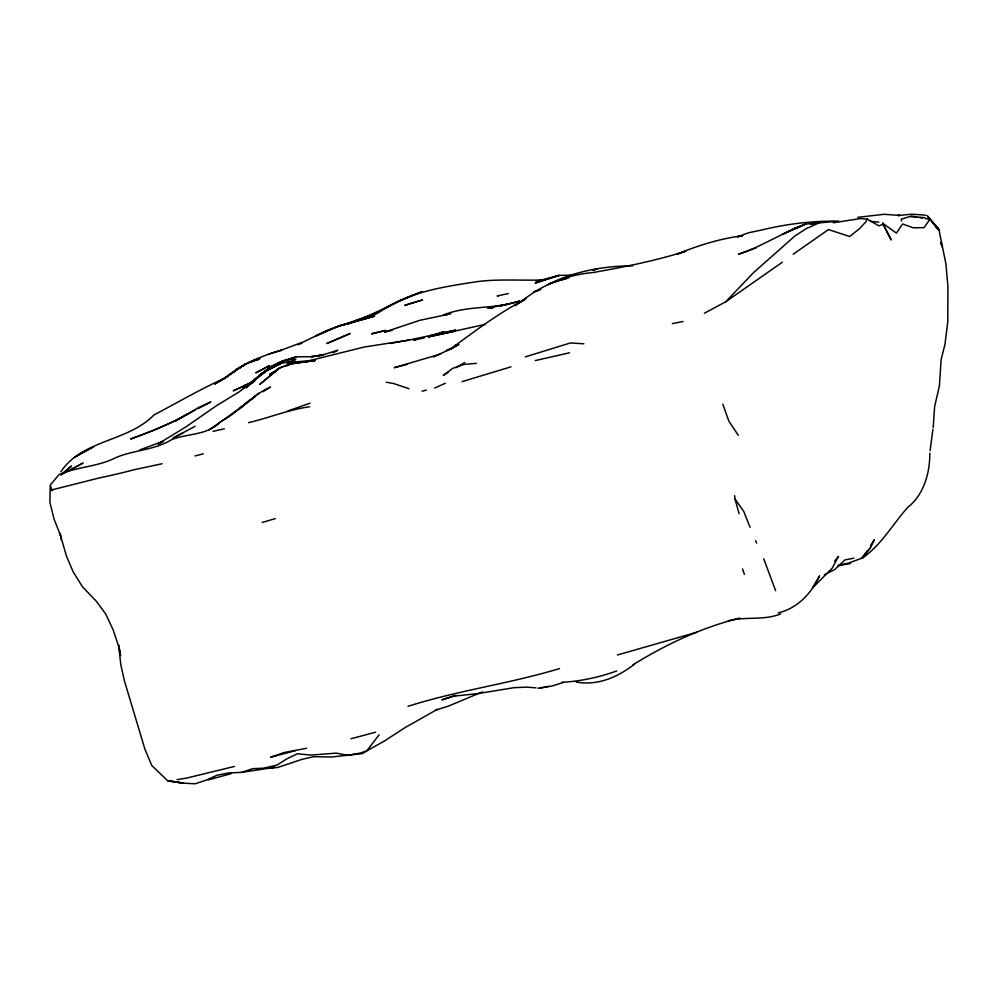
<?xml version="1.0" encoding="UTF-8"?>
<svg xmlns="http://www.w3.org/2000/svg" width="998" height="998" viewBox="0 0 998 998"><rect width="100%" height="100%" fill="white"/><g stroke="black" fill="none" stroke-linecap="round" stroke-linejoin="round"><path stroke-width="1.5" d="M933.205 427.568L934.639 406.523L939.38 386.026L941.151 359.505L944.944 344.397L947.776 321.892L947.913 286.675L945.904 263.784L939.143 230.613L938.419 228.517L927.99 216.728L939.143 230.613L927.042 215.655M929.812 453.179C929.899 473.114 923.849 494.759 907.669 507.471C892.636 524.299 881.571 544.659 862.634 557.957L867.362 550.609M930.111 450.522L932.918 429.377M927.678 215.955L929.787 219.435L924.061 227.644L913.257 227.793L902.591 223.976L896.391 233.095L882.669 223.19L891.102 239.769L882.669 223.19M862.634 557.957L870.53 547.59L874.448 539.581L870.505 545.706M883.33 224.226L878.839 225.847L867.237 219.098L865.877 221.818L859.39 228.779L849.635 236.514L828.49 229.565L793.173 254.216M60.903 471.655C82.834 439.22 127.794 441.989 154.016 414.894C177.694 402.593 200.66 388.896 225.074 378.117C241.591 364.457 261.326 355.75 281.873 350.086L268.936 354.016M819.458 576.058L819.333 576.183C811.411 593.448 797.252 608.443 778.265 612.859M819.333 576.183L812.447 588.022L832.307 568.012L838.457 556.36L834.602 561.163M379.153 734.74L366.765 750.883L362.424 753.577L331.336 757.02L313.734 756.684L302.032 759.328L277.656 767.499L252.719 768.685L241.528 772.377L228.779 772.939L216.928 775.284L206.299 780.112L195.097 783.792L181.711 783.056L167.826 780.76L183.582 783.081L167.664 780.76L151.746 765.454L144.935 749.261L124.55 681.297L120.795 664.805L118.712 645.544M50.823 484.392L59.007 474.611C77.295 466.652 97.891 466.839 115.731 457.658C133.907 449.936 154.777 450.185 171.856 439.532C188.223 433.232 207.858 435.427 220.758 421.58C238.859 412.186 251.683 395.146 270.483 387.037L262.985 391.765M870.53 547.59L861.037 558.493L848.462 563.121L838.158 565.33M704.376 313.247L725.721 301.783L753.34 272.803L794.707 236.139L805.947 228.792L818.123 223.327M255.476 396.493C240.156 407.758 224.912 419.185 209.019 429.789M312.112 356.66L311.239 356.735L323.439 355.088L312.112 356.66L296.431 356.847L283.407 360.59L271.369 366.328L239.333 391.777L216.479 405.699L186.015 426.832L158.245 443.811M249.226 400.435L238.772 409.367L258.669 393.212M246.194 387.611C260.965 375.285 274.924 359.168 295.832 359.392L291.516 360.615M61.053 474.811L71.494 466.029L60.978 474.848L83.046 463.072L71.257 469.285M265.406 371.281L250.273 383.831C259.368 374.524 270.071 366.728 282.085 361.663L277.057 364.769M267.726 369.347C275.111 362.973 285.715 362.723 294.834 361.114L287.224 362.761M245.857 387.86L251.721 382.995M292.202 363.284L279.627 367.925L259.829 384.305L279.627 367.925L292.202 363.284L286.925 365.892M225.074 378.117L235.852 369.859L245.832 363.684L223.689 379.065L214.757 384.043L234.742 371.356M270.059 367.414L259.218 375.585L273.514 365.705L279.615 364.395M782.407 262.187L725.721 301.783M265.767 371.293L243.1 388.135L254.577 381.298L233.245 390.817L253.38 381.698M384.18 741.165L405.288 727.455L437.274 709.391L435.752 710.077L448.626 706.023L482.521 691.851M279.627 367.925L269.759 374.325L276.359 371.081M634.416 664.244C617.774 677.106 597.727 685.988 576.27 682.033M187.1 414.045L175.611 420.894L198.727 407.483L210.865 401.945L197.791 408.706M264.607 372.341L262.1 373.901L271.369 366.328L278.567 364.295M279.64 362.935L283.407 360.59L273.09 366.066L277.132 364.22M260.728 374.899L263.247 373.339M257.272 359.966L259.917 358.344L248.776 362.561L258.682 359.38M448.327 372.304L443.262 375.335L452.793 368.299L463.895 364.42L476.395 363.359M455.924 367.751L464.781 362.449M247.392 363.097L235.852 369.859L241.104 367.177M633.031 664.83C666.227 644.122 702.043 627.505 739.905 618.024M177.033 420.008L154.129 430.101L130.638 438.995C152.919 431.111 174.687 421.842 195.184 410.053M378.454 312.723C407.508 291.952 443.062 286.888 477.356 281.611C499.773 278.679 522.303 280.912 544.771 279.827M383.644 741.452L366.765 750.883L360.465 752.991L348.003 755.349L336.164 753.128L311.089 755.087L297.429 753.777L286.888 758.804L276.982 765.104L265.293 767.786L274.512 767.387L241.528 772.377M158.22 443.948L163.348 441.153L139.795 449.936M195.072 426.308L173.016 438.134L183.32 432.621M333.058 352.768L337.773 350.248L324.899 354.265L311.239 356.735M453.354 347.578L455.774 346.281M824.336 574.885L834.852 569.421L845.019 559.89L853.851 558.181M250.273 362.499L258.133 358.494L248.727 362.511M343.611 324.974C371.081 316.965 395.283 301.159 422.154 291.616L399 301.196L375.423 313.671L327.768 330.113L303.779 341.753L280.238 350.548M433.469 356.985L452.144 348.227L450.659 348.963C474.574 331.336 498.289 313.322 524.761 299.525L514.781 305.675L526.058 298.414L521.642 301.334C541.839 284.617 567.188 274.862 593.211 272.504C624.361 266.977 655.499 260.79 685.676 251.222M458.107 344.971L446.418 350.635L453.616 347.466M547.291 284.929C573.613 271.406 603.191 265.979 632.607 265.805M279.827 362.973L283.869 361.114M158.707 443.773L162.836 441.902M438.496 333.993L443.861 331.573L431.024 335.69L455.687 330.101L408.806 340.118L364.133 347.042L302.881 362.299L315.156 360.39L290.643 363.896L315.168 360.378M253.317 381.673L243.836 385.889L253.355 381.91M434.666 388.035L445.333 383.282M353.392 321.768L347.965 324.063L377.169 313.447M290.942 359.018L296.431 356.847L285.216 360.503M310.116 403.18L287.911 410.926M426.346 390.131L422.042 391.154M549.586 283.869L568.698 277.569M297.778 344.709L302.007 343.225M540.816 289.432L533.868 291.828L538.932 290.206M354.851 320.982L367.563 316.603L365.967 317.127M685.638 251.296L677.131 254.153C698.014 245.483 719.932 238.634 742.475 235.765M780.623 613.882C764.031 620.781 745.706 616.178 728.29 620.856M696.604 632.333L617.475 654.962M616.639 670.993C598.987 677.33 580.487 681.285 561.762 682.358M593.012 270.171L597.278 268.799L593.111 270.121M456.024 695.307L441.865 699.835L453.092 696.23L477.83 693.61L513.97 687.684L526.707 687.123L536.063 687.859M231.025 773.712L208.071 779.937M563.421 682.395L552.181 685.975L540.23 688.146M364.844 319.048L374.761 316.092L338.734 325.934L315.78 335.939L338.734 325.934L363.422 319.472M407.995 706.322C457.67 690.479 509.641 683.705 559.516 668.573M462.037 381.648L511.013 366.84M262.249 522.441L275.336 518.611M375.647 732.208L350.959 738.757M525.272 356.885L570.457 342.938L583.892 343.786M440.193 354.128L394.297 367.688L407.396 364.27M248.49 422.653C268.998 417.888 288.547 409.679 309.492 406.797M118.862 645.457L120.546 655.549L118.849 646.966L113.161 629.938L105.788 614.144L96.207 601.108L82.622 586.949L73.141 571.817L66.429 556.023L60.516 535.552L54.067 519.097L49.9 502.368L50.287 485.24L51.796 489.906L99.788 477.817A462.186 92.939 -26.3 0 0 134.605 469.621L162.113 463.746M568.411 277.669L558.119 280.513L566.115 278.741M800.359 226.696C779.251 234.418 760.127 247.18 738.557 254.228L756.372 247.791M372.379 333.619L371.605 333.831L385.627 330.45L372.329 333.631M458.918 344.56L454.601 345.707L457.62 345.133M295.296 750.696L270.645 757.233L283.831 752.604L306.498 748.263M195.059 455.911L203.355 453.853M569.546 352.793L535.302 360.577M501.033 305.787L519.833 301.009C494.871 309.48 467.688 305.039 443.137 315.118L447.74 314.395M391.989 330.363L384.579 332.084L419.684 320.346L450.884 313.759M500.896 305.762L508.319 304.041L487.311 308.02M797.489 227.619L794.533 228.293L805.498 224.138L833.966 221.556M213.011 431.348L224.325 428.828M498.563 295.67L497.216 295.957L508.356 293.562M234.468 766.427L187.262 777.941L177.058 779.65M454.863 331.236L427.967 337L485.302 324.362M416.216 339.57L413.434 340.131L424.312 337.923M672.315 323.626L683.081 321.506M742.637 235.84L737.36 236.8L748.4 232.821L761.861 229.964C787.11 223.851 812.983 220.733 838.944 221.144M537.972 688.246L548.463 686.337M810.625 224.176L819.595 222.579M390.23 343.424L408.806 340.118M541.877 280.363L536.113 281.386L559.192 275.386L572.852 275.149M838.432 565.641L850.496 563.508M490.667 307.858L493.673 307.347M857.856 217.314L884.253 214.283L899.685 215.431L897.863 215.493L912.097 214.208L925.595 215.169M833.367 222.754L860.376 218.562L867.237 219.098M312.499 360.765L315.293 360.353M488.97 307.97L493.598 307.284M489.581 307.858L493.835 307.247M490.405 307.783L493.449 307.347M314.308 360.365L286.8 362.548L299.238 362.561M924.959 217.639L909.59 216.641L901.194 219.211L901.668 220.995M870.368 221.356L878.839 222.092M386.326 382.246L393.349 383.457L408.955 388.696M911.087 215.905L916.838 216.99M919.719 217.527L922.589 218.075M925.47 218.612L929.787 219.435M936.037 226.983L938.419 228.517M734.665 495.694L734.952 498.888L743.722 511.4L750.047 527.281M738.246 435.24L728.79 420.969L722.814 404.153M755.611 540.691L756.646 543.099M763.744 558.805L775.633 590.754M51.796 489.906L52.083 490.692M940.752 242.788L942.224 246.93L940.852 242.177M742.537 568.947L744.346 574.324M734.952 498.888L739.094 513.658M61.352 539.831L60.142 533.319L60.516 535.552M81.711 452.855L74.401 457.483L93.587 446.817L81.711 452.855M269.011 369.048L260.915 374.113L281.049 363.322L269.011 369.048M269.198 365.792L255.999 372.778L269.198 365.792M793.098 229.128L782.582 234.206L805.498 224.138L793.098 229.128M349.974 333.606L326.957 343.462L349.974 333.606M409.567 303.741L404.701 305.425L422.566 299.936L409.567 303.741M546.255 279.303L535.128 283.12L559.192 275.386L546.255 279.303"/></g></svg>
